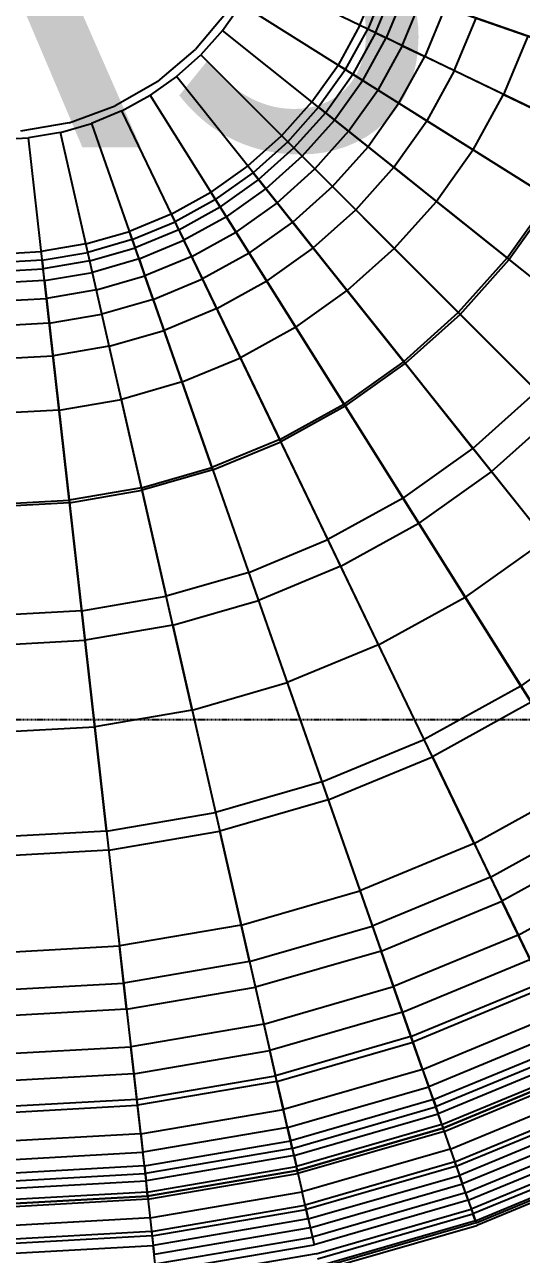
# Model space of a CAD drawing. Extents: x 11992 to 29481, y -6727 to 6811.
# Drawn here: x 18554.5 to 18640.3, y 538.2 to 750.5 of the extents above; entities that cross this region are included whole.
import ezdxf

# ---------------------------------------------------------------- set-up
doc = ezdxf.new("R2010")
doc.units = 0
doc.header["$MEASUREMENT"] = 0
doc.linetypes.add('DASHED', pattern=[19.05, 12.7, -6.35])
doc.layers.get('0').update_dxf_attribs({"color": 8, "linetype": 'CONTINUOUS'})
doc.layers.add('DQ-BEAM-DASH', color=8, linetype='DASHED')
doc.layers.add('zoylight 3编号', color=7, linetype='CONTINUOUS')
doc.styles.add('TFB MS 3mm at 1 to 25', font='arial.ttf', dxfattribs={"height": 75})

# ---------------------------------------------------------------- blocks, each defined once
blk = doc.blocks.new('MB-B')
at = {"layer": 'DQ-BEAM-DASH', "ltscale": 0.01}
blk.add_line((-12750, 5000), (-11200, 5000), dxfattribs=at)

msp = doc.modelspace()

# ---------------------------------------------------------------- linework, layer by layer
for p, q in [((18596.8, 764.08, -1620.33), (18745.78, 711.95, -1612.74)), ((18736.87, 690.41, -1612.74), (18594.66, 758.9, -1620.33)), ((18612.45, 750.33, -1670.43), (18615.44, 757.56, -1670.43)), ((18616.85, 757.07, -1665.53), (18613.8, 749.68, -1665.53)), ((18615.15, 749.03, -1662.33), (18618.27, 756.57, -1662.33)), ((18656.59, 743.16, -2440.36), (18615.44, 757.56, -1670.43)), ((18620.18, 755.9, -1659.76), (18616.98, 748.15, -1659.76)), ((18588.7, 749.42, -1620.33), (18591.95, 753.99, -1620.33)), ((18591.95, 753.99, -1620.33), (18725.61, 670.01, -1612.74)), ((18619.77, 746.81, -1656.74), (18623.1, 754.88, -1656.74)), ((18627.16, 753.46, -1653.52), (18623.64, 744.94, -1653.52)), ((18589.54, 752.64, -1620.71), (18584.08, 746.13, -1620.71)), ((18628.75, 742.48, -1650.35), (18632.51, 751.59, -1650.35)), ((18632.51, 751.59, -1650.35), (18778.33, 700.56, -1600.71)), ((18588.7, 749.42, -1620.33), (18584.96, 745.24, -1620.33)), ((18682.83, 674.36, -1619.67), (18588.7, 749.42, -1620.33)), ((18612.45, 750.33, -1670.43), (18608.67, 743.48, -1670.43)), ((18609.94, 742.69, -1665.53), (18613.8, 749.68, -1665.53)), ((18651.74, 731.41, -2440.36), (18613.8, 749.68, -1665.53)), ((18615.15, 749.03, -1662.33), (18613.8, 749.68, -1665.53)), ((18615.15, 749.03, -1662.33), (18611.21, 741.89, -1662.33)), ((18612.93, 740.81, -1659.76), (18616.98, 748.15, -1659.76)), ((18615.15, 749.03, -1662.33), (18616.98, 748.15, -1659.76)), ((18619.77, 746.81, -1656.74), (18616.98, 748.15, -1659.76)), ((18641.43, 748.47, -1646.7), (18637.26, 738.39, -1646.7)), ((18577.57, 740.66, -1620.71), (18584.08, 746.13, -1620.71)), ((18580.79, 741.5, -1620.33), (18584.96, 745.24, -1620.33)), ((18584.96, 745.24, -1620.33), (18696.57, 633.64, -1612.74)), ((18619.77, 746.81, -1656.74), (18615.55, 739.16, -1656.74)), ((18619.19, 736.87, -1653.52), (18623.64, 744.94, -1653.52)), ((18619.77, 746.81, -1656.74), (18623.64, 744.94, -1653.52)), ((18637.26, 738.39, -1646.7), (18623.64, 744.94, -1653.52)), ((18604.14, 737.11, -1670.43), (18608.67, 743.48, -1670.43)), ((18609.94, 742.69, -1665.53), (18608.67, 743.48, -1670.43)), ((18645.6, 720.28, -2440.36), (18608.67, 743.48, -1670.43)), ((18580.79, 741.5, -1620.33), (18576.22, 738.25, -1620.33)), ((18655.85, 647.38, -1619.67), (18580.79, 741.5, -1620.33)), ((18609.94, 742.69, -1665.53), (18605.31, 736.18, -1665.53)), ((18606.48, 735.24, -1662.33), (18611.21, 741.89, -1662.33)), ((18612.93, 740.81, -1659.76), (18608.07, 733.98, -1659.76)), ((18609.94, 742.69, -1665.53), (18611.21, 741.89, -1662.33)), ((18612.93, 740.81, -1659.76), (18611.21, 741.89, -1662.33)), ((18612.93, 740.81, -1659.76), (18619.19, 736.87, -1653.52)), ((18628.75, 742.48, -1650.35), (18623.99, 733.86, -1650.35)), ((18577.57, 740.66, -1620.71), (18570.21, 736.42, -1620.71)), ((18610.49, 732.05, -1656.74), (18615.55, 739.16, -1656.74)), ((18571.31, 735.55, -1620.33), (18576.22, 738.25, -1620.33)), ((18640.27, 636.31, -1619.67), (18576.22, 738.25, -1620.33)), ((18604.14, 737.11, -1670.43), (18598.93, 731.28, -1670.43)), ((18619.19, 736.87, -1653.52), (18613.85, 729.37, -1653.52)), ((18619.19, 736.87, -1653.52), (18623.99, 733.86, -1650.35)), ((18631.99, 728.83, -1646.7), (18637.26, 738.39, -1646.7)), ((18637.26, 738.39, -1646.7), (18770.84, 674.05, -1596.71)), ((18562.23, 733.51, -1620.71), (18570.21, 736.42, -1620.71)), ((18571.31, 735.55, -1620.33), (18566.12, 733.4, -1620.33)), ((18632.18, 609.14, -1617.68), (18571.31, 735.55, -1620.33)), ((18599.98, 730.22, -1665.53), (18605.31, 736.18, -1665.53)), ((18606.48, 735.24, -1662.33), (18601.04, 729.16, -1662.33)), ((18606.48, 735.24, -1662.33), (18605.31, 736.18, -1665.53)), ((18605.31, 736.18, -1665.53), (18638.23, 709.92, -2440.36)), ((18606.48, 735.24, -1662.33), (18608.07, 733.98, -1659.76)), ((18562.23, 733.51, -1620.71), (18553.86, 732.04, -1620.71)), ((18560.74, 731.85, -1620.33), (18566.12, 733.4, -1620.33)), ((18566.12, 733.4, -1620.33), (18616.1, 590.58, -1615.12)), ((18602.48, 727.73, -1659.76), (18608.07, 733.98, -1659.76)), ((18608.07, 733.98, -1659.76), (18613.85, 729.37, -1653.52)), ((18618.29, 725.83, -1650.35), (18623.99, 733.86, -1650.35)), ((18623.99, 733.86, -1650.35), (18757.54, 649.95, -1596.71)), ((18549.61, 730.6, -1620.33), (18555.21, 730.9, -1620.33)), ((18560.74, 731.85, -1620.33), (18555.21, 730.9, -1620.33)), ((18568.69, 611.26, -1619.67), (18555.21, 730.9, -1620.33)), ((18580.14, 646.82, -1620.33), (18560.74, 731.85, -1620.33)), ((18593.1, 726.06, -1670.43), (18598.93, 731.28, -1670.43)), ((18599.98, 730.22, -1665.53), (18594.03, 724.9, -1665.53)), ((18599.98, 730.22, -1665.53), (18629.76, 700.45, -2440.36)), ((18599.98, 730.22, -1665.53), (18601.04, 729.16, -1662.33)), ((18610.49, 732.05, -1656.74), (18604.67, 725.54, -1656.74)), ((18594.96, 723.72, -1662.33), (18601.04, 729.16, -1662.33)), ((18601.04, 729.16, -1662.33), (18607.71, 722.5, -1653.52)), ((18607.71, 722.5, -1653.52), (18613.85, 729.37, -1653.52)), ((18618.29, 725.83, -1650.35), (18613.85, 729.37, -1653.52)), ((18631.99, 728.83, -1646.7), (18625.67, 719.94, -1646.7)), ((18593.1, 726.06, -1670.43), (18586.72, 721.53, -1670.43)), ((18602.48, 727.73, -1659.76), (18596.23, 722.13, -1659.76)), ((18618.29, 725.83, -1650.35), (18611.72, 718.49, -1650.35)), ((18618.29, 725.83, -1650.35), (18625.67, 719.94, -1646.7)), ((18587.52, 720.27, -1665.53), (18594.03, 724.9, -1665.53)), ((18594.96, 723.72, -1662.33), (18588.32, 719, -1662.33)), ((18594.96, 723.72, -1662.33), (18594.03, 724.9, -1665.53)), ((18594.03, 724.9, -1665.53), (18620.28, 691.97, -2440.36)), ((18594.96, 723.72, -1662.33), (18596.23, 722.13, -1659.76)), ((18598.16, 719.72, -1656.74), (18604.67, 725.54, -1656.74)), ((18589.4, 717.28, -1659.76), (18596.23, 722.13, -1659.76)), ((18598.16, 719.72, -1656.74), (18596.23, 722.13, -1659.76)), ((18607.71, 722.5, -1653.52), (18600.84, 716.35, -1653.52)), ((18618.39, 711.81, -1646.7), (18607.71, 722.5, -1653.52)), ((18579.88, 717.76, -1670.43), (18586.72, 721.53, -1670.43)), ((18587.52, 720.27, -1665.53), (18580.52, 716.41, -1665.53)), ((18609.92, 684.61, -2440.36), (18586.72, 721.53, -1670.43)), ((18586.72, 721.53, -1670.43), (18588.32, 719, -1662.33)), ((18598.16, 719.72, -1656.74), (18591.04, 714.66, -1656.74)), ((18598.16, 719.72, -1656.74), (18600.84, 716.35, -1653.52)), ((18618.39, 711.81, -1646.7), (18625.67, 719.94, -1646.7)), ((18685.4, 672.31, -1627.09), (18625.67, 719.94, -1646.7)), ((18637.89, 710.2, -1642.06), (18645.23, 720.52, -1642.06)), ((18645.6, 720.28, -2440.36), (18638.23, 709.92, -2440.36)), ((18579.88, 717.76, -1670.43), (18572.65, 714.77, -1670.43)), ((18579.88, 717.76, -1670.43), (18580.52, 716.41, -1665.53)), ((18579.88, 717.76, -1670.43), (18598.79, 678.47, -2440.36)), ((18581.17, 715.06, -1662.33), (18588.32, 719, -1662.33)), ((18589.4, 717.28, -1659.76), (18588.32, 719, -1662.33)), ((18604.37, 711.92, -1650.35), (18611.72, 718.49, -1650.35)), ((18573.14, 713.36, -1665.53), (18580.52, 716.41, -1665.53)), ((18581.17, 715.06, -1662.33), (18580.52, 716.41, -1665.53)), ((18589.4, 717.28, -1659.76), (18582.06, 713.23, -1659.76)), ((18589.4, 717.28, -1659.76), (18678.55, 575.38, -1600.71)), ((18593.33, 711.01, -1653.52), (18600.84, 716.35, -1653.52)), ((18604.37, 711.92, -1650.35), (18600.84, 716.35, -1653.52)), ((18565.13, 712.6, -1670.43), (18572.65, 714.77, -1670.43)), ((18573.14, 713.36, -1665.53), (18565.46, 711.14, -1665.53)), ((18587.05, 673.61, -2440.36), (18572.65, 714.77, -1670.43)), ((18573.14, 713.36, -1665.53), (18572.65, 714.77, -1670.43)), ((18573.14, 713.36, -1665.53), (18573.64, 711.94, -1662.33)), ((18581.17, 715.06, -1662.33), (18573.64, 711.94, -1662.33)), ((18574.31, 710.02, -1659.76), (18582.06, 713.23, -1659.76)), ((18581.17, 715.06, -1662.33), (18582.06, 713.23, -1659.76)), ((18624.97, 624.12, -1627.09), (18582.06, 713.23, -1659.76)), ((18583.4, 710.44, -1656.74), (18591.04, 714.66, -1656.74)), ((18549.61, 710.85, -1670.43), (18557.42, 711.28, -1670.43)), ((18565.13, 712.6, -1670.43), (18557.42, 711.28, -1670.43)), ((18557.59, 709.79, -1665.53), (18565.46, 711.14, -1665.53)), ((18565.8, 709.68, -1662.33), (18573.64, 711.94, -1662.33)), ((18574.31, 710.02, -1659.76), (18573.64, 711.94, -1662.33)), ((18593.33, 711.01, -1653.52), (18585.26, 706.56, -1653.52)), ((18604.37, 711.92, -1650.35), (18596.35, 706.22, -1650.35)), ((18604.37, 711.92, -1650.35), (18610.26, 704.54, -1646.7)), ((18618.39, 711.81, -1646.7), (18610.26, 704.54, -1646.7)), ((18618.39, 711.81, -1646.7), (18723.23, 606.98, -1596.71)), ((18557.59, 709.79, -1665.53), (18549.61, 709.35, -1665.53)), ((18562.3, 667.95, -2440.36), (18557.59, 709.79, -1665.53)), ((18557.59, 709.79, -1665.53), (18557.76, 708.3, -1662.33)), ((18565.8, 709.68, -1662.33), (18557.76, 708.3, -1662.33)), ((18574.31, 710.02, -1659.76), (18566.25, 707.7, -1659.76)), ((18574.31, 710.02, -1659.76), (18575.33, 707.1, -1656.74)), ((18583.4, 710.44, -1656.74), (18575.33, 707.1, -1656.74)), ((18637.89, 710.2, -1642.06), (18629.45, 700.76, -1642.06)), ((18629.76, 700.45, -2440.36), (18638.23, 709.92, -2440.36)), ((18549.61, 707.85, -1662.33), (18557.76, 708.3, -1662.33)), ((18557.98, 706.29, -1659.76), (18557.76, 708.3, -1662.33)), ((18557.98, 706.29, -1659.76), (18566.25, 707.7, -1659.76)), ((18566.94, 704.68, -1656.74), (18575.33, 707.1, -1656.74)), ((18576.75, 703.04, -1653.52), (18575.33, 707.1, -1656.74)), ((18557.98, 706.29, -1659.76), (18549.61, 705.82, -1659.76)), ((18557.98, 706.29, -1659.76), (18576.75, 539.76, -1600.71)), ((18566.94, 704.68, -1656.74), (18558.33, 703.21, -1656.74)), ((18576.75, 703.04, -1653.52), (18585.26, 706.56, -1653.52)), ((18587.72, 701.46, -1650.35), (18596.35, 706.22, -1650.35)), ((18549.61, 702.73, -1656.74), (18558.33, 703.21, -1656.74)), ((18576.75, 703.04, -1653.52), (18567.89, 700.49, -1653.52)), ((18576.75, 703.04, -1653.52), (18629.64, 551.87, -1600.71)), ((18601.37, 698.22, -1646.7), (18610.26, 704.54, -1646.7)), ((18620.01, 692.32, -1642.06), (18610.26, 704.54, -1646.7)), ((18558.81, 698.93, -1653.52), (18567.89, 700.49, -1653.52)), ((18587.72, 701.46, -1650.35), (18578.62, 697.69, -1650.35)), ((18620.01, 692.32, -1642.06), (18629.45, 700.76, -1642.06)), ((18629.76, 700.45, -2440.36), (18620.28, 691.97, -2440.36)), ((18558.81, 698.93, -1653.52), (18549.61, 698.43, -1653.52)), ((18569.16, 694.96, -1650.35), (18578.62, 697.69, -1650.35)), ((18601.37, 698.22, -1646.7), (18591.82, 692.95, -1646.7)), ((18569.16, 694.96, -1650.35), (18559.45, 693.3, -1650.35)), ((18549.61, 692.76, -1650.35), (18559.45, 693.3, -1650.35)), ((18581.74, 688.78, -1646.7), (18591.82, 692.95, -1646.7)), ((18620.01, 692.32, -1642.06), (18609.69, 684.98, -1642.06)), ((18609.92, 684.61, -2440.36), (18620.28, 691.97, -2440.36)), ((18620.01, 692.32, -1642.06), (18631.98, 677.31, -1637.01)), ((18581.74, 688.78, -1646.7), (18571.26, 685.76, -1646.7)), ((18560.5, 683.92, -1646.7), (18571.26, 685.76, -1646.7)), ((18574.83, 670.09, -2440.36), (18571.26, 685.76, -1646.7)), ((18574.74, 670.51, -1642.06), (18571.26, 685.76, -1646.7)), ((18643.02, 687.18, -1637.01), (18631.98, 677.31, -1637.01)), ((18560.5, 683.92, -1646.7), (18549.61, 683.32, -1646.7)), ((18598.6, 678.87, -1642.06), (18609.69, 684.98, -1642.06)), ((18609.92, 684.61, -2440.36), (18598.79, 678.47, -2440.36)), ((18635.16, 673.32, -1620.33), (18646.63, 683.58, -1620.33)), ((18598.6, 678.87, -1642.06), (18586.9, 674.03, -1642.06)), ((18587.05, 673.61, -2440.36), (18598.79, 678.47, -2440.36)), ((18619.91, 668.72, -1637.01), (18631.98, 677.31, -1637.01)), ((18672.29, 626.76, -1621.49), (18631.98, 677.31, -1637.01)), ((18574.74, 670.51, -1642.06), (18586.9, 674.03, -1642.06)), ((18587.05, 673.61, -2440.36), (18574.83, 670.09, -2440.36)), ((18635.16, 673.32, -1620.33), (18622.62, 664.4, -1620.33)), ((18574.74, 670.51, -1642.06), (18562.26, 668.38, -1642.06)), ((18562.3, 667.95, -2440.36), (18574.83, 670.09, -2440.36)), ((18574.74, 670.51, -1642.06), (18579.01, 651.8, -1637.01)), ((18619.91, 668.72, -1637.01), (18606.93, 661.57, -1637.01)), ((18549.61, 667.68, -1642.06), (18562.26, 668.38, -1642.06)), ((18562.3, 667.95, -2440.36), (18549.61, 667.25, -2440.36)), ((18609.15, 656.97, -1620.33), (18622.62, 664.4, -1620.33)), ((18593.24, 655.91, -1637.01), (18606.93, 661.57, -1637.01)), ((18644.54, 661.56, -1632.14), (18630.62, 651.67, -1632.14)), ((18593.24, 655.91, -1637.01), (18579.01, 651.8, -1637.01)), ((18609.15, 656.97, -1620.33), (18594.93, 651.09, -1620.33)), ((18564.41, 649.3, -1637.01), (18579.01, 651.8, -1637.01)), ((18583.49, 632.16, -1632.14), (18579.01, 651.8, -1637.01)), ((18615.67, 643.42, -1632.14), (18630.62, 651.67, -1632.14)), ((18580.14, 646.82, -1620.33), (18594.93, 651.09, -1620.33)), ((18564.41, 649.3, -1637.01), (18549.61, 648.48, -1637.01)), ((18640.27, 636.31, -1619.67), (18655.85, 647.38, -1619.67)), ((18580.14, 646.82, -1620.33), (18564.98, 644.23, -1620.33)), ((18580.14, 646.82, -1620.33), (18596.89, 573.42, -1609.56)), ((18549.61, 643.38, -1620.33), (18564.98, 644.23, -1620.33)), ((18615.67, 643.42, -1632.14), (18599.89, 636.9, -1632.14)), ((18583.49, 632.16, -1632.14), (18599.89, 636.9, -1632.14)), ((18640.27, 636.31, -1619.67), (18623.54, 627.08, -1619.67)), ((18665.6, 596.01, -1604.58), (18640.27, 636.31, -1619.67)), ((18642.02, 633.52, -1627.09), (18624.97, 624.12, -1627.09)), ((18583.49, 632.16, -1632.14), (18566.66, 629.29, -1632.14)), ((18583.49, 632.16, -1632.14), (18588.26, 611.27, -1627.09)), ((18549.61, 628.35, -1632.14), (18566.66, 629.29, -1632.14)), ((18605.88, 619.78, -1619.67), (18623.54, 627.08, -1619.67)), ((18606.97, 616.67, -1627.09), (18624.97, 624.12, -1627.09)), ((18624.97, 624.12, -1627.09), (18656.15, 559.37, -1596.71)), ((18605.88, 619.78, -1619.67), (18587.52, 614.48, -1619.67)), ((18632.18, 609.14, -1617.68), (18650.87, 619.45, -1617.68)), ((18606.97, 616.67, -1627.09), (18588.26, 611.27, -1627.09)), ((18568.69, 611.26, -1619.67), (18587.52, 614.48, -1619.67)), ((18634.98, 603.32, -1621.49), (18654.3, 613.98, -1621.49)), ((18568.69, 611.26, -1619.67), (18549.61, 610.21, -1619.67)), ((18568.69, 611.26, -1619.67), (18570.92, 591.47, -1617.68)), ((18569.06, 607.99, -1627.09), (18588.26, 611.27, -1627.09)), ((18593.39, 588.77, -1621.49), (18588.26, 611.27, -1627.09)), ((18632.18, 609.14, -1617.68), (18612.46, 600.98, -1617.68)), ((18632.18, 609.14, -1617.68), (18636.97, 599.21, -1615.12)), ((18656.73, 610.11, -1615.12), (18636.97, 599.21, -1615.12)), ((18569.06, 607.99, -1627.09), (18549.61, 606.91, -1627.09)), ((18634.98, 603.32, -1621.49), (18614.59, 594.89, -1621.49)), ((18639.79, 593.34, -1612.74), (18660.2, 604.59, -1612.74)), ((18591.95, 595.07, -1617.68), (18612.46, 600.98, -1617.68)), ((18616.1, 590.58, -1615.12), (18636.97, 599.21, -1615.12)), ((18644.19, 584.2, -1604.58), (18636.97, 599.21, -1615.12)), ((18591.95, 595.07, -1617.68), (18570.92, 591.47, -1617.68)), ((18593.39, 588.77, -1621.49), (18614.59, 594.89, -1621.49)), ((18639.79, 593.34, -1612.74), (18618.25, 584.43, -1612.74)), ((18549.62, 590.29, -1617.68), (18570.92, 591.47, -1617.68)), ((18572.16, 580.52, -1615.12), (18570.92, 591.47, -1617.68)), ((18616.1, 590.58, -1615.12), (18594.41, 584.32, -1615.12)), ((18621.6, 574.86, -1604.58), (18616.1, 590.58, -1615.12)), ((18593.39, 588.77, -1621.49), (18571.64, 585.06, -1621.49)), ((18593.39, 588.77, -1621.49), (18597.89, 569.06, -1615.66)), ((18619.79, 580.03, -1609.56), (18641.82, 589.14, -1609.56)), ((18549.62, 583.84, -1621.49), (18571.64, 585.06, -1621.49)), ((18572.16, 580.52, -1615.12), (18594.41, 584.32, -1615.12)), ((18595.86, 577.97, -1612.74), (18618.25, 584.43, -1612.74)), ((18621.27, 575.81, -1615.66), (18643.76, 585.11, -1615.66)), ((18644.19, 584.2, -1604.58), (18621.6, 574.86, -1604.58)), ((18572.16, 580.52, -1615.12), (18549.62, 579.27, -1615.12)), ((18572.16, 580.52, -1615.12), (18572.88, 574.04, -1612.74)), ((18619.79, 580.03, -1609.56), (18596.89, 573.42, -1609.56)), ((18623.26, 570.16, -1599.1), (18646.37, 579.72, -1599.1)), ((18595.86, 577.97, -1612.74), (18572.88, 574.04, -1612.74)), ((18621.27, 575.81, -1615.66), (18597.89, 569.06, -1615.66)), ((18647.77, 576.86, -1594.44), (18624.34, 567.17, -1594.44)), ((18549.62, 572.76, -1612.74), (18572.88, 574.04, -1612.74)), ((18574.02, 563.96, -1604.58), (18572.88, 574.04, -1612.74)), ((18573.41, 569.4, -1609.56), (18596.89, 573.42, -1609.56)), ((18598.11, 568.08, -1604.58), (18596.89, 573.42, -1609.56)), ((18598.11, 568.08, -1604.58), (18621.6, 574.86, -1604.58)), ((18623.26, 570.16, -1599.1), (18621.6, 574.86, -1604.58)), ((18625.14, 564.93, -1587.92), (18648.82, 574.73, -1587.92)), ((18649.33, 573.53, -1609.93), (18625.51, 563.68, -1609.93)), ((18649.91, 572.42, -1576.9), (18625.97, 562.51, -1576.9)), ((18573.41, 569.4, -1609.56), (18549.62, 568.09, -1609.56)), ((18573.91, 564.96, -1615.66), (18597.89, 569.06, -1615.66)), ((18600.75, 556.53, -1609.93), (18597.89, 569.06, -1615.66)), ((18623.26, 570.16, -1599.1), (18599.23, 563.22, -1599.1)), ((18623.26, 570.16, -1599.1), (18624.34, 567.17, -1594.44)), ((18626.6, 560.62, -1563.72), (18650.75, 570.61, -1563.72)), ((18626.81, 559.99, -1537.89), (18651.03, 570.01, -1537.89)), ((18651.03, 570.01, -1550.75), (18626.81, 559.99, -1550.75)), ((18626.99, 559.45, -1537.32), (18651.28, 569.5, -1537.32)), ((18598.11, 568.08, -1604.58), (18574.02, 563.96, -1604.58)), ((18598.11, 568.08, -1604.58), (18599.23, 563.22, -1599.1)), ((18599.97, 560.13, -1594.44), (18624.34, 567.17, -1594.44)), ((18625.14, 564.93, -1587.92), (18624.34, 567.17, -1594.44)), ((18573.91, 564.96, -1615.66), (18549.62, 563.62, -1615.66)), ((18625.14, 564.93, -1587.92), (18600.52, 557.82, -1587.92)), ((18625.14, 564.93, -1587.92), (18625.97, 562.51, -1576.9)), ((18628.06, 556.4, -1604.79), (18652.68, 566.58, -1604.79)), ((18549.62, 562.61, -1604.58), (18574.02, 563.96, -1604.58)), ((18574.59, 559.01, -1599.1), (18574.02, 563.96, -1604.58)), ((18574.59, 559.01, -1599.1), (18599.23, 563.22, -1599.1)), ((18599.97, 560.13, -1594.44), (18599.23, 563.22, -1599.1)), ((18600.75, 556.53, -1609.93), (18625.51, 563.68, -1609.93)), ((18601.07, 555.32, -1576.9), (18625.97, 562.51, -1576.9)), ((18626.6, 560.62, -1563.72), (18625.97, 562.51, -1576.9)), ((18628.84, 554.18, -1537.32), (18653.7, 564.46, -1537.32)), ((18629.09, 553.45, -1537.85), (18654.04, 563.76, -1537.85)), ((18626.6, 560.62, -1563.72), (18601.48, 553.37, -1563.72)), ((18626.6, 560.62, -1563.72), (18626.81, 559.99, -1550.75)), ((18654.76, 562.26, -1600.71), (18629.64, 551.87, -1600.71)), ((18655.45, 560.84, -1545.96), (18630.17, 550.38, -1545.96)), ((18574.59, 559.01, -1599.1), (18549.63, 557.63, -1599.1)), ((18574.59, 559.01, -1599.1), (18574.97, 555.85, -1594.44)), ((18599.97, 560.13, -1594.44), (18574.97, 555.85, -1594.44)), ((18599.97, 560.13, -1594.44), (18600.52, 557.82, -1587.92)), ((18626.81, 559.99, -1537.89), (18601.62, 552.72, -1537.89)), ((18601.62, 552.72, -1550.75), (18626.81, 559.99, -1550.75)), ((18626.99, 559.45, -1537.32), (18601.75, 552.16, -1537.32)), ((18626.81, 559.99, -1537.89), (18626.81, 559.99, -1550.75)), ((18626.99, 559.45, -1537.32), (18626.81, 559.99, -1537.89)), ((18630.7, 548.85, -1596.71), (18656.15, 559.37, -1596.71)), ((18575.26, 553.5, -1587.92), (18600.52, 557.82, -1587.92)), ((18600.75, 556.53, -1609.93), (18575.35, 552.19, -1609.93)), ((18601.07, 555.32, -1576.9), (18600.52, 557.82, -1587.92)), ((18600.75, 556.53, -1609.93), (18602.47, 549.01, -1604.79)), ((18628.06, 556.4, -1604.79), (18602.47, 549.01, -1604.79)), ((18631.16, 547.56, -1554.17), (18656.75, 558.14, -1554.17)), ((18657.44, 556.71, -1591.83), (18631.68, 546.05, -1591.83)), ((18549.66, 554.45, -1594.44), (18574.97, 555.85, -1594.44)), ((18575.26, 553.5, -1587.92), (18574.97, 555.85, -1594.44)), ((18601.07, 555.32, -1576.9), (18575.53, 550.95, -1576.9)), ((18601.07, 555.32, -1576.9), (18601.48, 553.37, -1563.72)), ((18628.84, 554.18, -1537.32), (18602.99, 546.72, -1537.32)), ((18629.09, 553.45, -1537.85), (18628.84, 554.18, -1537.32)), ((18657.82, 555.9, -1562.57), (18631.98, 545.21, -1562.57)), ((18632.4, 544.01, -1585.91), (18658.37, 554.76, -1585.91)), ((18632.52, 543.67, -1570.88), (18658.53, 554.43, -1570.88)), ((18658.73, 554.02, -1578.79), (18632.67, 543.24, -1578.79)), ((18549.62, 550.77, -1609.93), (18575.35, 552.19, -1609.93)), ((18575.26, 553.5, -1587.92), (18549.68, 552.08, -1587.92)), ((18575.26, 553.5, -1587.92), (18575.53, 550.95, -1576.9)), ((18575.72, 548.97, -1563.72), (18601.48, 553.37, -1563.72)), ((18575.78, 548.3, -1537.89), (18601.62, 552.72, -1537.89)), ((18601.62, 552.72, -1550.75), (18575.78, 548.3, -1550.75)), ((18575.85, 547.74, -1537.32), (18601.75, 552.16, -1537.32)), ((18601.62, 552.72, -1550.75), (18601.48, 553.37, -1563.72)), ((18601.62, 552.72, -1550.75), (18601.62, 552.72, -1537.89)), ((18601.75, 552.16, -1537.32), (18601.62, 552.72, -1537.89)), ((18629.09, 553.45, -1537.85), (18603.16, 545.96, -1537.85)), ((18603.53, 544.34, -1600.71), (18629.64, 551.87, -1600.71)), ((18629.09, 553.45, -1537.85), (18630.17, 550.38, -1545.96)), ((18630.7, 548.85, -1596.71), (18629.64, 551.87, -1600.71)), ((18549.66, 549.51, -1576.9), (18575.53, 550.95, -1576.9)), ((18575.78, 548.3, -1550.75), (18575.53, 550.95, -1576.9)), ((18603.88, 542.8, -1545.96), (18630.17, 550.38, -1545.96)), ((18631.16, 547.56, -1554.17), (18630.17, 550.38, -1545.96)), ((18575.78, 548.3, -1537.89), (18549.62, 546.86, -1537.89)), ((18549.62, 546.86, -1550.75), (18575.78, 548.3, -1550.75)), ((18575.85, 547.74, -1537.32), (18549.62, 546.29, -1537.32)), ((18575.72, 548.97, -1563.72), (18549.63, 547.52, -1563.72)), ((18575.78, 548.3, -1537.89), (18575.78, 548.3, -1550.75)), ((18575.78, 548.3, -1537.89), (18575.85, 547.74, -1537.32)), ((18576.21, 544.52, -1604.79), (18602.47, 549.01, -1604.79)), ((18603.53, 544.34, -1600.71), (18602.47, 549.01, -1604.79)), ((18630.7, 548.85, -1596.71), (18604.25, 541.21, -1596.71)), ((18631.16, 547.56, -1554.17), (18604.55, 539.88, -1554.17)), ((18630.7, 548.85, -1596.71), (18632.4, 544.01, -1585.91)), ((18631.16, 547.56, -1554.17), (18631.98, 545.21, -1562.57)), ((18576.47, 542.19, -1537.32), (18602.99, 546.72, -1537.32)), ((18576.56, 541.42, -1537.85), (18603.16, 545.96, -1537.85)), ((18602.99, 546.72, -1537.32), (18604.55, 539.88, -1554.17)), ((18604.9, 538.32, -1591.83), (18631.68, 546.05, -1591.83)), ((18576.21, 544.52, -1604.79), (18549.62, 543.05, -1604.79)), ((18603.53, 544.34, -1600.71), (18576.75, 539.76, -1600.71)), ((18603.53, 544.34, -1600.71), (18604.25, 541.21, -1596.71)), ((18605.1, 537.45, -1562.57), (18631.98, 545.21, -1562.57)), ((18632.4, 544.01, -1585.91), (18605.38, 536.22, -1585.91)), ((18632.52, 543.67, -1570.88), (18605.47, 535.86, -1570.88)), ((18632.52, 543.67, -1570.88), (18631.98, 545.21, -1562.57)), ((18632.4, 544.01, -1585.91), (18632.52, 543.67, -1570.88)), ((18576.47, 542.19, -1537.32), (18549.62, 540.71, -1537.32)), ((18576.56, 541.42, -1537.85), (18549.62, 539.93, -1537.85)), ((18576.47, 542.19, -1537.32), (18576.92, 538.19, -1545.96)), ((18603.88, 542.8, -1545.96), (18576.92, 538.19, -1545.96)), ((18577.11, 536.57, -1596.71), (18604.25, 541.21, -1596.71)), ((18604.25, 541.21, -1596.71), (18604.55, 539.88, -1554.17)), ((18605.57, 535.42, -1578.79), (18632.67, 543.24, -1578.79)), ((18549.62, 538.26, -1600.71), (18576.75, 539.76, -1600.71)), ((18577.11, 536.57, -1596.71), (18576.75, 539.76, -1600.71)), ((18577.26, 535.22, -1554.17), (18604.55, 539.88, -1554.17)), ((18604.9, 538.32, -1591.83), (18577.44, 533.63, -1591.83))]:
    msp.add_line(p, q)

# ---------------------------------------------------------------- block references
msp.add_blockref('MB-B', (30099.61, -4369.45))

# ---------------------------------------------------------------- texts
at = {"layer": 'zoylight 3编号', "insert": (18526.97, 804.26, -1653.52), "char_height": 75, "width": 104.7704, "attachment_point": 1, "style": 'TFB MS 3mm at 1 to 25'}
msp.add_mtext('{\\fSimHei|b0|i0|c134|p49;R3}', dxfattribs=at)

doc.saveas('drawing.dxf')
